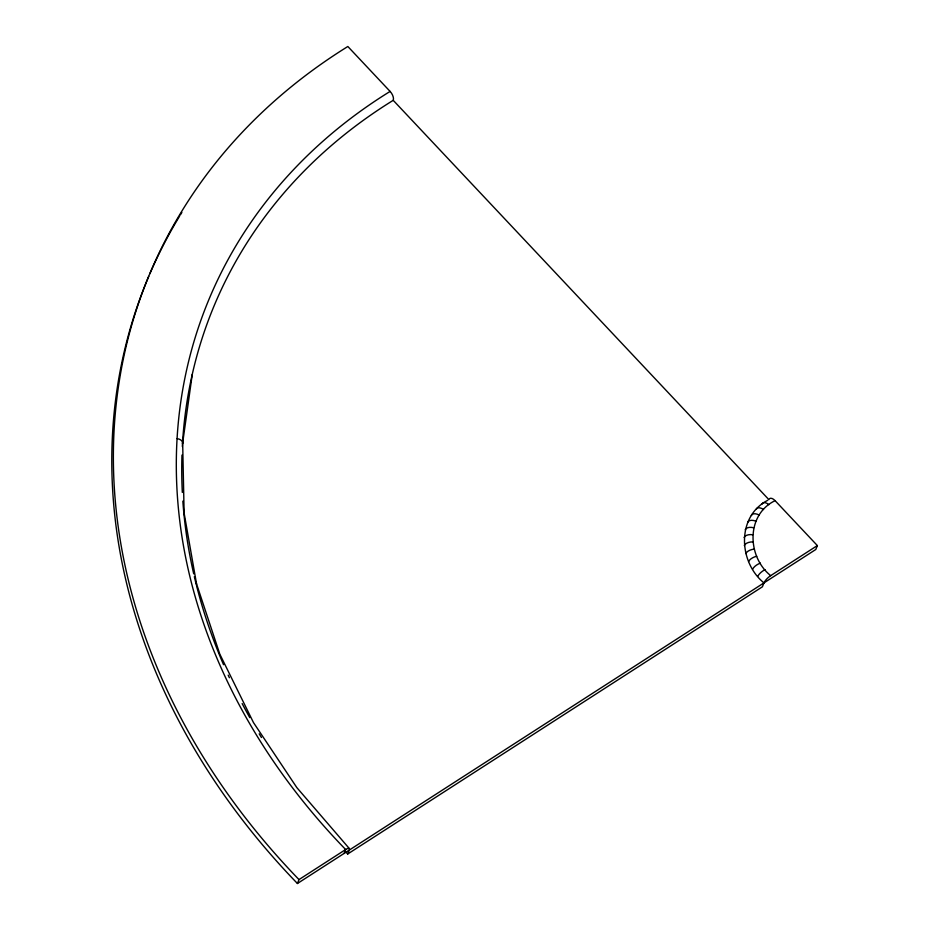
<?xml version="1.0" encoding="UTF-8"?>
<svg xmlns="http://www.w3.org/2000/svg" width="930" height="930" viewBox="0 0 930 930"><rect width="100%" height="100%" fill="white"/><g stroke="black" fill="none" stroke-linecap="round" stroke-linejoin="round"><path stroke-width="1.4" d="M182.64 443.145L192.243 374.534M345.693 851.927A633.911 512.849 21.8 0 0 347.704 854.007L762.391 586.807L763.96 582.889C738.467 562.197 736.316 516.534 767.715 500.317M817.354 545.573L770.703 575.635C747.069 556.814 745.813 514.685 775.097 500.666L817.354 545.573L815.796 549.49L297.426 883.5A705.544 570.799 21.8 0 1 148.742 276.373M297.426 883.5L298.995 879.594A705.544 570.799 21.8 0 1 347.843 46.5L390.1 91.419A7.161 3.65 57.2 0 1 393.227 100.324L768.843 499.584A7.161 3.65 57.2 0 1 775.097 500.666M344.088 853.438L345.646 849.532A641.072 518.638 21.8 0 1 390.1 91.419M347.704 854.007L349.262 850.101A7.161 2.104 -43.3 0 0 345.646 849.532L298.995 879.594M765.065 569.648L764.321 570.032A7.161 2.499 -37.4 0 0 757.834 576.309M746.139 553.571L745.837 553.594A7.161 3.592 -15.4 0 1 754.207 549.13M768.878 504.676L768.18 504.118A7.161 3.871 49.7 0 0 762.054 504.025M349.355 848.59L296.821 787.582L253.483 722.587L219.794 654.115L196.497 583.703M196.59 584.168L184.117 513.104L182.664 442.622M177.072 438.588A7.161 4.069 3.4 0 1 182.489 443.668M747.673 522.323A7.161 4.208 23.4 0 1 755.846 521.195M751.359 515.487A7.161 4.162 33 0 1 759.159 515.057M261.435 737.502A633.911 512.849 21.8 0 1 259.191 733.817M249.763 717.611A633.911 512.849 21.8 0 1 242.149 703.58M229.385 677.726A633.911 512.849 21.8 0 1 228.187 675.122M223.549 664.683A633.911 512.849 21.8 0 1 196.776 586.551M196.416 585.168A633.911 512.849 21.8 0 1 194.347 576.67M193.696 573.833A633.911 512.849 21.8 0 1 182.85 501.119M182.327 492.458A633.911 512.849 21.8 0 1 181.978 455.061M182.338 446.505A633.911 512.849 21.8 0 1 393.227 100.324M745.232 529.716A7.161 4.185 13.4 0 1 753.66 527.81M752.696 569.137A7.161 2.895 -30.9 0 1 760.391 563.138M748.662 561.511A7.161 3.255 -23.5 0 1 756.741 556.256M149.869 273.734A705.544 570.799 21.8 0 1 179.606 216.144M180.362 214.911A705.544 570.799 21.8 0 1 181.873 212.459M756.195 509.338A7.161 4.034 41.9 0 1 763.53 509.512M744.093 537.505A7.161 4.069 3.4 0 1 752.649 534.762M763.96 582.889A7.161 2.104 -43.3 0 1 770.703 575.635M744.302 545.526A7.161 3.871 -6.3 0 1 752.835 541.923"/></g></svg>
